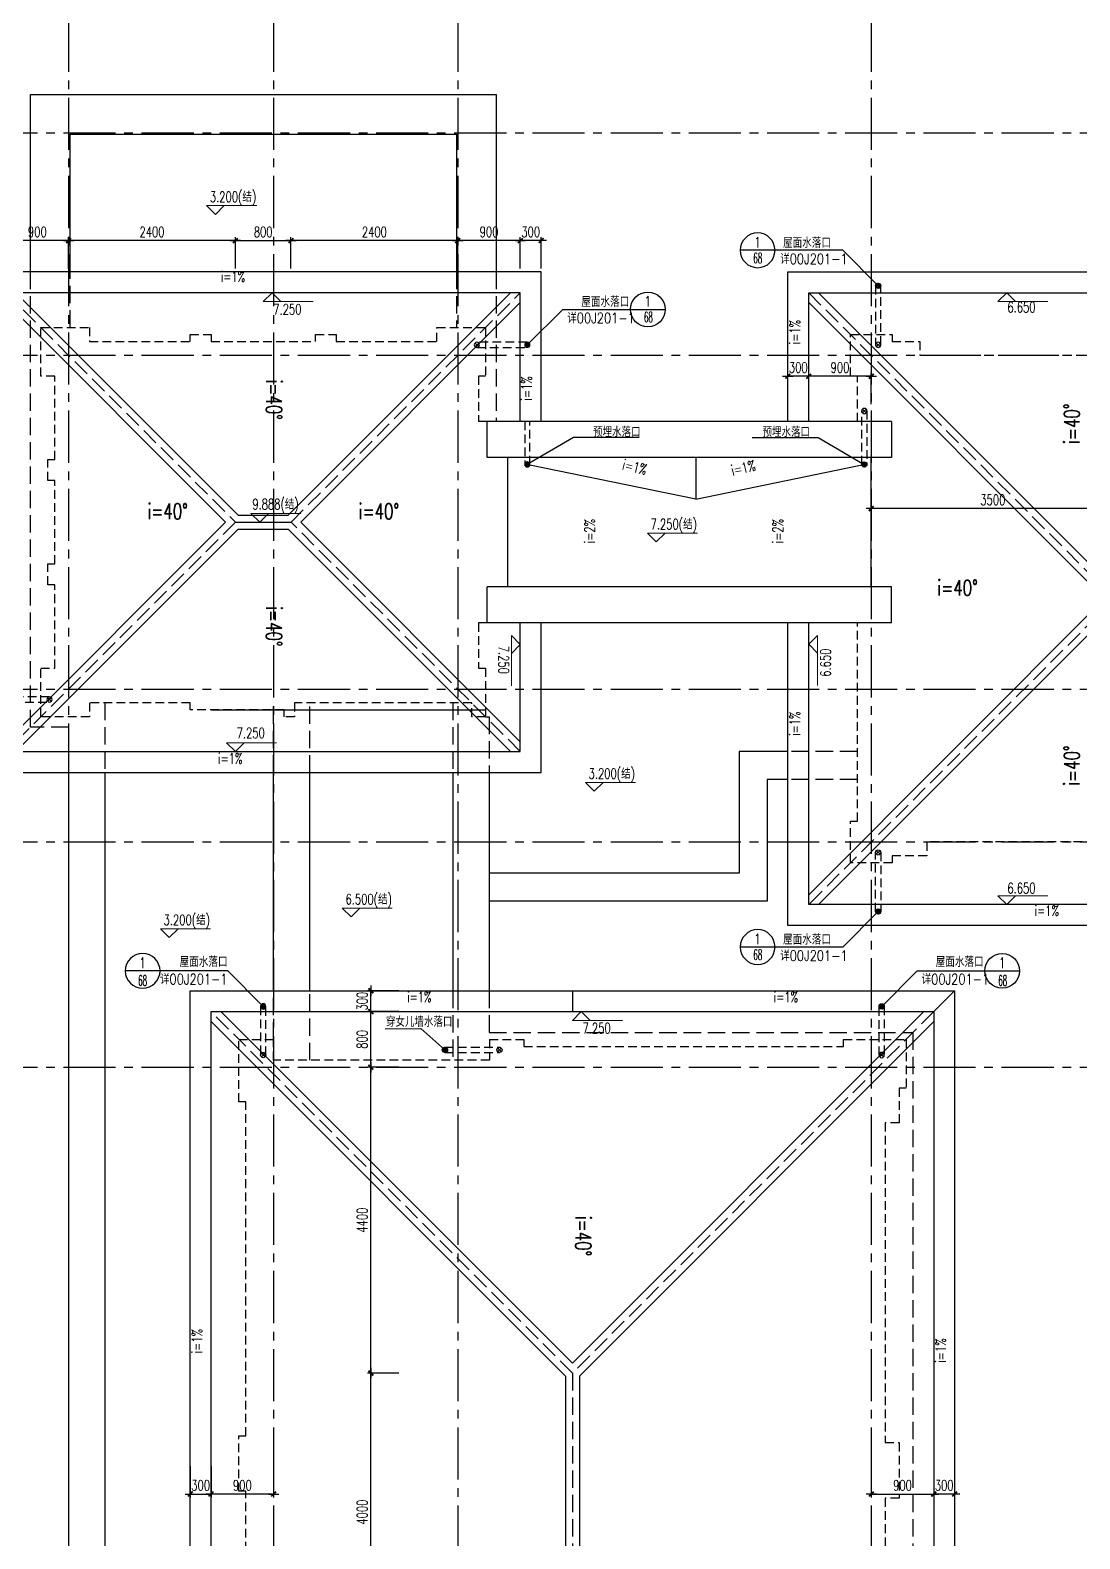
# Model space of a CAD drawing. Extents: x -395226 to -176901, y -140672 to 68263.
# Drawn here: x -211217 to -196112, y 35296 to 56997 of the extents above; entities that cross this region are included whole.
import ezdxf
from ezdxf.enums import TextEntityAlignment as Align

# ---------------------------------------------------------------- set-up
doc = ezdxf.new("R2010")
doc.units = 0
doc.header["$LTSCALE"] = 1000
doc.header["$MEASUREMENT"] = 0
for name, pattern in [('ACAD_ISO08W100', [36, 24, -3, 6, -3]), ('DASH', [0.35, 0.25, -0.1]), ('HIDDEN2', [0.1875, 0.125, -0.0625]), ('Plans$0$CENTER2', [1.125, 0.75, -0.125, 0.125, -0.125])]:
    doc.linetypes.add(name, pattern=pattern)
doc.layers.get('0').update_dxf_attribs({"linetype": 'CONTINUOUS'})
doc.layers.get('Defpoints').update_dxf_attribs({"linetype": 'CONTINUOUS'})
for name, color, linetype in [('A-DIM', 201, 'CONTINUOUS'), ('A-DOTE', 8, 'ACAD_ISO08W100'), ('A-FIN-GRAN', 34, 'CONTINUOUS'), ('A-LINE', 8, 'CONTINUOUS'), ('A-NOTE', 150, 'CONTINUOUS'), ('A-NOTE-CN', 150, 'CONTINUOUS'), ('A-PUB-DIM', 3, 'CONTINUOUS'), ('A-RAIN', 6, 'CONTINUOUS'), ('A-ROOF', 7, 'CONTINUOUS'), ('A-TEXT-CN', 31, 'CONTINUOUS'), ('Plans$0$Grid', 9, 'Plans$0$CENTER2')]:
    doc.layers.add(name, color=color, linetype=linetype)
doc.layers.add('A-LEVEL', color=135, linetype='CONTINUOUS', lineweight=0)
doc.styles.add('_HZTXT', font='tjromans.shx', dxfattribs={"width": 0.7, "bigfont": 'tjhztxt.shx'})
doc.styles.add('DIM_FONT', font='SIMPLEX', dxfattribs={"width": 0.7, "bigfont": 'GBCBIG'})
doc.styles.add('PRC-S', font='tjromans.shx', dxfattribs={"width": 0.7, "bigfont": 'tjhztxt.shx'})
doc.styles.add('TJHZTXT', font='tjromans.shx', dxfattribs={"width": 0.8, "bigfont": 'tjhztxt.shx'})
doc.styles.add('zjz', font='tjromans.shx', dxfattribs={"width": 0.7, "height": 500, "bigfont": 'tjhztxt.shx'})
doc.dimstyles.new('DIM100', dxfattribs={"dimscale": 100, "dimtxt": 3, "dimasz": 0.01, "dimexe": 1, "dimexo": 1, "dimgap": 1, "dimtad": 1, "dimdec": 0, "dimzin": 0, "dimdsep": 46, "dimtxsty": 'DIM_FONT', "dimblk1": '_DIMX', "dimblk2": '_DIMX', "dimsah": 1, "dimcen": 0.01, "dimclrd": 256, "dimclre": 256, "dimclrt": 7, "dimadec": 0, "dimazin": 0, "dimtfac": 1, "dimtdec": 0, "dimtix": 1, "dimtmove": 2, "dimatfit": 3, "dimldrblk": '_DIMX', "dimfxl": 0, "dimtolj": 1, "dimtzin": 5, "dimarcsym": 0})

# ---------------------------------------------------------------- blocks, each defined once
blk = doc.blocks.new('Grid')
at = {"layer": 'Plans$0$Grid', "color": 8}
for p, q in [((-22498.2, 23320), (-22498.2, -15380)), ((-19548.2, 23320), (-19548.2, -15380)), ((-16898.2, 23320), (-16898.2, -15380)), ((-10948.2, 23320), (-10948.2, -15380)), ((-28198.2, 19440), (8601.8, 19440)), ((-28198.2, 16240), (8601.8, 16240)), ((-28198.2, 11440), (8601.8, 11440)), ((-28198.2, 9240), (8601.8, 9240)), ((-28198.2, 6000), (8601.8, 6000))]:
    blk.add_line(p, q, dxfattribs=at)
blk = doc.blocks.new('A$C27EA7CCC')
at = {"layer": 'A-LEVEL', "linetype": 'ByBlock'}
blk.add_lwpolyline([(1018, 509), (509, 0), (0, 509), (2880, 509)], dxfattribs=at)
at = {"layer": 'A-LEVEL', "style": 'zjz', "width": 0.7}
for tag, p in [('-6.000（建筑）', (3635, 1346)), ('-6.300（结构）', (3635, 645))]:
    blk.add_attdef(tag, text='', height=600, dxfattribs=at).set_placement(p, align=Align.RIGHT)
blk = doc.blocks.new('_DIMX')
blk.add_line((-150, 0), (150, 0))
at = {"const_width": 50}
blk.add_lwpolyline([(-70, -70), (70, 70)], dxfattribs=at)
blk = doc.blocks.new('*D642')
at = {"layer": 'A-DIM', "lineweight": -2}
for p, q in [((-199114, 49716), (-199114, 50166)), ((-195614, 49716), (-195614, 50166)), ((-195614, 50116), (-199113, 50116))]:
    blk.add_line(p, q, dxfattribs=at)
at = {"layer": 'Defpoints', "color": 0}
for p in [(-199114, 50116), (-199114, 49666), (-195614, 49666)]:
    blk.add_point(p, dxfattribs=at)
at = {"layer": 'A-DIM', "lineweight": -2, "xscale": 0.5, "yscale": 0.5, "zscale": 0.5}
for p, rotation in [((-199114, 50116), 180.0000000110495), ((-195614, 50116), 1.104948132990557e-08)]:
    blk.add_blockref('_DIMX', p, dxfattribs=dict(at, rotation=rotation))
at = {"layer": 'A-DIM', "insert": (-197364, 50241), "char_height": 150, "attachment_point": 5, "rotation": 0, "style": 'DIM_FONT'}
blk.add_mtext('\\A1;3500', dxfattribs=at)
blk = doc.blocks.new('*D673')
at = {"layer": 'A-DIM', "lineweight": -2}
for p, q in [((-200014, 51619), (-200014, 52069)), ((-199114, 52019), (-200013, 52019)), ((-199114, 51619), (-199114, 52069))]:
    blk.add_line(p, q, dxfattribs=at)
at = {"layer": 'Defpoints', "color": 0}
for p in [(-200014, 52019), (-200014, 51569), (-199114, 51569)]:
    blk.add_point(p, dxfattribs=at)
at = {"layer": 'A-DIM', "lineweight": -2, "xscale": 0.5, "yscale": 0.5, "zscale": 0.5}
for p, rotation in [((-200014, 52019), 180.0000000429684), ((-199114, 52019), 4.296842881501561e-08)]:
    blk.add_blockref('_DIMX', p, dxfattribs=dict(at, rotation=rotation))
at = {"layer": 'A-DIM', "insert": (-199564, 52144), "char_height": 150, "attachment_point": 5, "rotation": 0, "style": 'DIM_FONT'}
blk.add_mtext('\\A1;900', dxfattribs=at)
blk = doc.blocks.new('*D674')
at = {"layer": 'A-DIM', "lineweight": -2}
for p, q in [((-200314, 52019), (-200315, 52019)), ((-200314, 51619), (-200314, 52069)), ((-200014, 52019), (-200314, 52019)), ((-200014, 51619), (-200014, 52069)), ((-200013, 52019), (-200013, 52019))]:
    blk.add_line(p, q, dxfattribs=at)
at = {"layer": 'Defpoints', "color": 0}
for p in [(-200314, 52019), (-200314, 51569), (-200014, 51569)]:
    blk.add_point(p, dxfattribs=at)
at = {"layer": 'A-DIM', "lineweight": -2, "xscale": 0.5, "yscale": 0.5, "zscale": 0.5}
for p, rotation in [((-200314, 52019), 1.289220792358144e-07), ((-200014, 52019), 180.0000001289221)]:
    blk.add_blockref('_DIMX', p, dxfattribs=dict(at, rotation=rotation))
at = {"layer": 'A-DIM', "insert": (-200164, 52144), "char_height": 150, "attachment_point": 5, "rotation": 0, "style": 'DIM_FONT'}
blk.add_mtext('\\A1;300', dxfattribs=at)
blk = doc.blocks.new('RAIN PIPE@100x100')
for p, q in [((-27, -27), (27, 27)), ((-27, 27), (27, -27))]:
    blk.add_line(p, q)
blk.add_circle((0, 0), 37.5)
blk = doc.blocks.new('sy')
blk.add_line((1948, 0), (2948, 0))
blk.add_circle((2448, 0), 500)
at = {"layer": 'A-NOTE', "linetype": 'Continuous'}
blk.add_line((0, 0), (2948, 0), dxfattribs=at)
at = {"layer": 'A-NOTE', "linetype": 'Continuous', "style": 'PRC-S', "width": 0.7}
for tag, p in [('详建施', (788, -373)), ('S01', (788, 70)), ('302', (2169, -370))]:
    blk.add_attdef(tag, p, '', height=350, dxfattribs=at)
blk.add_attdef('1', text='', height=350, dxfattribs=at).set_placement((2449, 232), align=Align.MIDDLE)
blk = doc.blocks.new('floor drain@75')
at = {"layer": 'A-RAIN'}
h = blk.add_hatch(dxfattribs=at)
h.set_pattern_fill('ANSI31', color=256, scale=0.2, style=0)
edge = h.paths.add_edge_path()
edge.add_arc((0, 0), 0.0938, 0, 360)
blk.add_circle((0, 0), 0.0938, dxfattribs=at)
blk = doc.blocks.new('*D679')
at = {"layer": 'A-DIM', "lineweight": -2}
for p, q in [((-204164, 53970), (-204165, 53970)), ((-204164, 53570), (-204164, 54020)), ((-203864, 53970), (-204164, 53970)), ((-203864, 53570), (-203864, 54020)), ((-203863, 53970), (-203863, 53970))]:
    blk.add_line(p, q, dxfattribs=at)
at = {"layer": 'Defpoints', "color": 0}
for p in [(-204164, 53970), (-204164, 53520), (-203864, 53520)]:
    blk.add_point(p, dxfattribs=at)
at = {"layer": 'A-DIM', "lineweight": -2, "xscale": 0.5, "yscale": 0.5, "zscale": 0.5}
for p, rotation in [((-204164, 53970), 1.109377472894474e-11), ((-203864, 53970), 180.0000000000111)]:
    blk.add_blockref('_DIMX', p, dxfattribs=dict(at, rotation=rotation))
at = {"layer": 'A-DIM', "insert": (-204014, 54095), "char_height": 150, "attachment_point": 5, "style": 'DIM_FONT'}
blk.add_mtext('\\A1;300', dxfattribs=at)
blk = doc.blocks.new('*D680')
at = {"layer": 'A-DIM', "lineweight": -2}
for p, q in [((-205064, 53570), (-205064, 54020)), ((-204164, 53970), (-205063, 53970)), ((-204164, 53570), (-204164, 54020))]:
    blk.add_line(p, q, dxfattribs=at)
at = {"layer": 'Defpoints', "color": 0}
for p in [(-205064, 53970), (-205064, 53520), (-204164, 53520)]:
    blk.add_point(p, dxfattribs=at)
at = {"layer": 'A-DIM', "lineweight": -2, "xscale": 0.5, "yscale": 0.5, "zscale": 0.5, "rotation": 180}
blk.add_blockref('_DIMX', (-205064, 53970), dxfattribs=at)
at = {"layer": 'A-DIM', "lineweight": -2, "xscale": 0.5, "yscale": 0.5, "zscale": 0.5}
blk.add_blockref('_DIMX', (-204164, 53970), dxfattribs=at)
at = {"layer": 'A-DIM', "insert": (-204614, 54095), "char_height": 150, "attachment_point": 5, "style": 'DIM_FONT'}
blk.add_mtext('\\A1;900', dxfattribs=at)
blk = doc.blocks.new('*D681')
at = {"layer": 'A-DIM', "lineweight": -2}
for p, q in [((-207464, 53570), (-207464, 54020)), ((-205064, 53970), (-207463, 53970)), ((-205064, 53570), (-205064, 54020))]:
    blk.add_line(p, q, dxfattribs=at)
at = {"layer": 'Defpoints', "color": 0}
for p in [(-207464, 53970), (-207464, 53520), (-205064, 53520)]:
    blk.add_point(p, dxfattribs=at)
at = {"layer": 'A-DIM', "lineweight": -2, "xscale": 0.5, "yscale": 0.5, "zscale": 0.5}
for p, rotation in [((-207464, 53970), 180.0000000000028), ((-205064, 53970), 2.717825964282384e-12)]:
    blk.add_blockref('_DIMX', p, dxfattribs=dict(at, rotation=rotation))
at = {"layer": 'A-DIM', "insert": (-206264, 54095), "char_height": 150, "attachment_point": 5, "style": 'DIM_FONT'}
blk.add_mtext('\\A1;2400', dxfattribs=at)
blk = doc.blocks.new('*D682')
at = {"layer": 'A-DIM', "lineweight": -2}
for p, q in [((-210664, 53570), (-210664, 54020)), ((-208264, 53970), (-210663, 53970)), ((-208264, 53570), (-208264, 54020))]:
    blk.add_line(p, q, dxfattribs=at)
at = {"layer": 'Defpoints', "color": 0}
for p in [(-210664, 53970), (-210664, 53520), (-208264, 53520)]:
    blk.add_point(p, dxfattribs=at)
at = {"layer": 'A-DIM', "lineweight": -2, "xscale": 0.5, "yscale": 0.5, "zscale": 0.5}
for p, rotation in [((-210664, 53970), 180.0000000000014), ((-208264, 53970), 1.438849039914203e-12)]:
    blk.add_blockref('_DIMX', p, dxfattribs=dict(at, rotation=rotation))
at = {"layer": 'A-DIM', "insert": (-209464, 54095), "char_height": 150, "attachment_point": 5, "style": 'DIM_FONT'}
blk.add_mtext('\\A1;2400', dxfattribs=at)
blk = doc.blocks.new('*D683')
at = {"layer": 'A-DIM', "lineweight": -2}
for p, q in [((-211564, 53570), (-211564, 54020)), ((-210664, 53970), (-211563, 53970)), ((-210664, 53570), (-210664, 54020))]:
    blk.add_line(p, q, dxfattribs=at)
at = {"layer": 'Defpoints', "color": 0}
for p in [(-211564, 53970), (-211564, 53520), (-210664, 53520)]:
    blk.add_point(p, dxfattribs=at)
at = {"layer": 'A-DIM', "lineweight": -2, "xscale": 0.5, "yscale": 0.5, "zscale": 0.5}
for p, rotation in [((-211564, 53970), 180.0000000000037), ((-210664, 53970), 3.677058657558518e-12)]:
    blk.add_blockref('_DIMX', p, dxfattribs=dict(at, rotation=rotation))
at = {"layer": 'A-DIM', "insert": (-211114, 54095), "char_height": 150, "attachment_point": 5, "style": 'DIM_FONT'}
blk.add_mtext('\\A1;900', dxfattribs=at)
blk = doc.blocks.new('*D691')
at = {"layer": 'A-DIM', "lineweight": -2}
for p, q in [((-208264, 53570), (-208264, 54020)), ((-208263, 53970), (-207464, 53970)), ((-207464, 53570), (-207464, 54020))]:
    blk.add_line(p, q, dxfattribs=at)
at = {"layer": 'Defpoints', "color": 0}
for p in [(-207464, 53970), (-208264, 53520), (-207464, 53520)]:
    blk.add_point(p, dxfattribs=at)
at = {"layer": 'A-DIM', "lineweight": -2, "xscale": 0.5, "yscale": 0.5, "zscale": 0.5, "rotation": 180}
blk.add_blockref('_DIMX', (-208264, 53970), dxfattribs=at)
at = {"layer": 'A-DIM', "lineweight": -2, "xscale": 0.5, "yscale": 0.5, "zscale": 0.5}
blk.add_blockref('_DIMX', (-207464, 53970), dxfattribs=at)
at = {"layer": 'A-DIM', "insert": (-207864, 54095), "char_height": 150, "attachment_point": 5, "style": 'DIM_FONT'}
blk.add_mtext('\\A1;800', dxfattribs=at)
blk = doc.blocks.new('*D694')
at = {"layer": 'A-DIM', "lineweight": -2}
for p, q in [((-205914, 37680), (-206364, 37680)), ((-206314, 33680), (-206314, 37679)), ((-205914, 33680), (-206364, 33680))]:
    blk.add_line(p, q, dxfattribs=at)
at = {"layer": 'Defpoints', "color": 0}
for p in [(-206314, 37680), (-205864, 37680), (-205864, 33680)]:
    blk.add_point(p, dxfattribs=at)
at = {"layer": 'A-DIM', "lineweight": -2, "xscale": 0.5, "yscale": 0.5, "zscale": 0.5}
for p, rotation in [((-206314, 37680), 90), ((-206314, 33680), 270)]:
    blk.add_blockref('_DIMX', p, dxfattribs=dict(at, rotation=rotation))
at = {"layer": 'A-DIM', "insert": (-206439, 35680), "char_height": 150, "attachment_point": 5, "rotation": 90, "style": 'DIM_FONT'}
blk.add_mtext('\\A1;4000', dxfattribs=at)
blk = doc.blocks.new('*D695')
at = {"layer": 'A-DIM', "lineweight": -2}
for p, q in [((-205914, 42080), (-206364, 42080)), ((-206314, 37680), (-206314, 42079)), ((-205914, 37680), (-206364, 37680))]:
    blk.add_line(p, q, dxfattribs=at)
at = {"layer": 'Defpoints', "color": 0}
for p in [(-206314, 42080), (-205864, 42080), (-205864, 37680)]:
    blk.add_point(p, dxfattribs=at)
at = {"layer": 'A-DIM', "lineweight": -2, "xscale": 0.5, "yscale": 0.5, "zscale": 0.5}
for p, rotation in [((-206314, 42080), 90), ((-206314, 37680), 270)]:
    blk.add_blockref('_DIMX', p, dxfattribs=dict(at, rotation=rotation))
at = {"layer": 'A-DIM', "insert": (-206439, 39880), "char_height": 150, "attachment_point": 5, "rotation": 90, "style": 'DIM_FONT'}
blk.add_mtext('\\A1;4400', dxfattribs=at)
blk = doc.blocks.new('*D696')
at = {"layer": 'A-DIM', "lineweight": -2}
for p, q in [((-205914, 42880), (-206364, 42880)), ((-206314, 42080), (-206314, 42879)), ((-205914, 42080), (-206364, 42080))]:
    blk.add_line(p, q, dxfattribs=at)
at = {"layer": 'Defpoints', "color": 0}
for p in [(-206314, 42880), (-205864, 42880), (-205864, 42080)]:
    blk.add_point(p, dxfattribs=at)
at = {"layer": 'A-DIM', "lineweight": -2, "xscale": 0.5, "yscale": 0.5, "zscale": 0.5}
for p, rotation in [((-206314, 42880), 90), ((-206314, 42080), 270)]:
    blk.add_blockref('_DIMX', p, dxfattribs=dict(at, rotation=rotation))
at = {"layer": 'A-DIM', "insert": (-206439, 42480), "char_height": 150, "attachment_point": 5, "rotation": 90, "style": 'DIM_FONT'}
blk.add_mtext('\\A1;800', dxfattribs=at)
blk = doc.blocks.new('*D697')
at = {"layer": 'A-DIM', "lineweight": -2}
for p, q in [((-205914, 43180), (-206364, 43180)), ((-206314, 43180), (-206314, 43181)), ((-206314, 42880), (-206314, 43180)), ((-205914, 42880), (-206364, 42880)), ((-206314, 42879), (-206314, 42879))]:
    blk.add_line(p, q, dxfattribs=at)
at = {"layer": 'Defpoints', "color": 0}
for p in [(-206314, 43180), (-205864, 43180), (-205864, 42880)]:
    blk.add_point(p, dxfattribs=at)
at = {"layer": 'A-DIM', "lineweight": -2, "xscale": 0.5, "yscale": 0.5, "zscale": 0.5}
for p, rotation in [((-206314, 43180), 270), ((-206314, 42880), 90)]:
    blk.add_blockref('_DIMX', p, dxfattribs=dict(at, rotation=rotation))
at = {"layer": 'A-DIM', "insert": (-206439, 43030), "char_height": 150, "attachment_point": 5, "rotation": 90, "style": 'DIM_FONT'}
blk.add_mtext('\\A1;300', dxfattribs=at)
blk = doc.blocks.new('*D707')
at = {"layer": 'A-DIM', "lineweight": -2}
for p, q in [((-199114, 36341), (-199114, 35891)), ((-198214, 36341), (-198214, 35891)), ((-199113, 35941), (-198214, 35941))]:
    blk.add_line(p, q, dxfattribs=at)
at = {"layer": 'Defpoints', "color": 0}
for p in [(-199114, 36391), (-198214, 36391), (-198214, 35941)]:
    blk.add_point(p, dxfattribs=at)
at = {"layer": 'A-DIM', "lineweight": -2, "xscale": 0.5, "yscale": 0.5, "zscale": 0.5, "rotation": 180}
blk.add_blockref('_DIMX', (-199114, 35941), dxfattribs=at)
at = {"layer": 'A-DIM', "lineweight": -2, "xscale": 0.5, "yscale": 0.5, "zscale": 0.5}
blk.add_blockref('_DIMX', (-198214, 35941), dxfattribs=at)
at = {"layer": 'A-DIM', "insert": (-198664, 36066), "char_height": 150, "attachment_point": 5, "style": 'DIM_FONT'}
blk.add_mtext('\\A1;900', dxfattribs=at)
blk = doc.blocks.new('*D708')
at = {"layer": 'A-DIM', "lineweight": -2}
for p, q in [((-198214, 36341), (-198214, 35891)), ((-197914, 36341), (-197914, 35891)), ((-198214, 35941), (-198215, 35941)), ((-197914, 35941), (-198214, 35941)), ((-197913, 35941), (-197913, 35941))]:
    blk.add_line(p, q, dxfattribs=at)
at = {"layer": 'Defpoints', "color": 0}
for p in [(-198214, 36391), (-197914, 36391), (-198214, 35941)]:
    blk.add_point(p, dxfattribs=at)
at = {"layer": 'A-DIM', "lineweight": -2, "xscale": 0.5, "yscale": 0.5, "zscale": 0.5}
for p, rotation in [((-198214, 35941), 2.57844056693879e-07), ((-197914, 35941), 180.0000002578441)]:
    blk.add_blockref('_DIMX', p, dxfattribs=dict(at, rotation=rotation))
at = {"layer": 'A-DIM', "insert": (-198064, 36066), "char_height": 150, "attachment_point": 5, "rotation": 0, "style": 'DIM_FONT'}
blk.add_mtext('\\A1;300', dxfattribs=at)
blk = doc.blocks.new('*D709')
at = {"layer": 'A-DIM', "lineweight": -2}
for p, q in [((-208614, 36341), (-208614, 35891)), ((-207714, 36341), (-207714, 35891)), ((-207714, 35941), (-208613, 35941))]:
    blk.add_line(p, q, dxfattribs=at)
at = {"layer": 'Defpoints', "color": 0}
for p in [(-208614, 36391), (-207714, 36391), (-208614, 35941)]:
    blk.add_point(p, dxfattribs=at)
at = {"layer": 'A-DIM', "lineweight": -2, "xscale": 0.5, "yscale": 0.5, "zscale": 0.5, "rotation": 180.0000000000009}
blk.add_blockref('_DIMX', (-208614, 35941), dxfattribs=at)
at = {"layer": 'A-DIM', "lineweight": -2, "xscale": 0.5, "yscale": 0.5, "zscale": 0.5}
blk.add_blockref('_DIMX', (-207714, 35941), dxfattribs=at)
at = {"layer": 'A-DIM', "insert": (-208164, 36066), "char_height": 150, "attachment_point": 5, "style": 'DIM_FONT'}
blk.add_mtext('\\A1;900', dxfattribs=at)
blk = doc.blocks.new('*D710')
at = {"layer": 'A-DIM', "lineweight": -2}
for p, q in [((-208914, 36341), (-208914, 35891)), ((-208614, 36341), (-208614, 35891)), ((-208914, 35941), (-208915, 35941)), ((-208914, 35941), (-208614, 35941)), ((-208613, 35941), (-208613, 35941))]:
    blk.add_line(p, q, dxfattribs=at)
at = {"layer": 'Defpoints', "color": 0}
for p in [(-208914, 36391), (-208614, 36391), (-208614, 35941)]:
    blk.add_point(p, dxfattribs=at)
at = {"layer": 'A-DIM', "lineweight": -2, "xscale": 0.5, "yscale": 0.5, "zscale": 0.5}
blk.add_blockref('_DIMX', (-208914, 35941), dxfattribs=at)
at = {"layer": 'A-DIM', "lineweight": -2, "xscale": 0.5, "yscale": 0.5, "zscale": 0.5, "rotation": 180}
blk.add_blockref('_DIMX', (-208614, 35941), dxfattribs=at)
at = {"layer": 'A-DIM', "insert": (-208764, 36066), "char_height": 150, "attachment_point": 5, "style": 'DIM_FONT'}
blk.add_mtext('\\A1;300', dxfattribs=at)

msp = doc.modelspace()

# ---------------------------------------------------------------- linework, layer by layer
at = {"linetype": 'DASH'}
for p, q in [((-204663.6, 47119.8), (-204613.6, 47119.8)), ((-204613.6, 47119.8), (-204613.6, 46319.8))]:
    msp.add_line(p, q, dxfattribs=at)
for points in [[(-207713.6, 46319.8), (-207713.6, 47319.8)], [(-207193.6, 46319.8), (-207193.6, 47319.8)], [(-205133.6, 47319.8), (-205133.6, 46319.8)], [(-207713.6, 42479.8), (-207713.6, 43179.8)], [(-207193.6, 42179.8), (-207193.6, 43179.8)], [(-205133.6, 43179.8), (-205133.6, 42179.8)], [(-204613.6, 43179.8), (-204613.6, 42479.8)]]:
    msp.add_lwpolyline(points, dxfattribs=at)
for points in [[(-207713.6, 43179.8), (-207713.6, 46319.8)], [(-207193.6, 43179.8), (-207193.6, 46319.8)], [(-205133.6, 46319.8), (-205133.6, 43179.8)], [(-204613.6, 46319.8), (-204613.6, 43179.8)]]:
    msp.add_lwpolyline(points)
at = {"layer": 'A-FIN-GRAN'}
for p, q in [((-208613.6, 52619.8), (-208613.6, 52519.8)), ((-206813.6, 52619.8), (-206813.6, 52519.8)), ((-210963.6, 50819.8), (-210863.6, 50819.8)), ((-210963.6, 49319.8), (-210863.6, 49319.8))]:
    msp.add_line(p, q, dxfattribs=at)
at = {"layer": 'A-FIN-GRAN', "linetype": 'HIDDEN2'}
for p, q in [((-204640.3, 51369.8), (-204763.6, 51369.8)), ((-204640.3, 48469.8), (-204763.6, 48469.8)), ((-207713.6, 42179.8), (-207713.6, 42479.8)), ((-204609, 42479.8), (-204609, 42179.8)), ((-204609, 42179.8), (-207713.6, 42179.8))]:
    msp.add_line(p, q, dxfattribs=at)
for points in [[(-204763.6, 48469.8), (-204763.6, 47819.8), (-204663.6, 47819.8), (-204663.6, 47119.8), (-204863.6, 47119.8), (-204863.6, 47319.8), (-207413.6, 47319.8), (-207413.6, 47119.8), (-207563.6, 47119.8), (-207563.6, 47219.8), (-208913.6, 47219.8), (-208913.6, 47319.8), (-210363.6, 47319.8), (-210363.6, 47119.8), (-211063.6, 47119.8), (-211063.6, 47819.8), (-210863.6, 47819.8), (-210863.6, 49019.8), (-210963.6, 49019.8), (-210963.6, 49319.8), (-210863.6, 49319.8), (-210863.6, 50519.8), (-210963.6, 50519.8), (-210963.6, 50819.8), (-210863.6, 50819.8), (-210863.6, 52019.8), (-211063.6, 52019.8), (-211063.6, 52719.8), (-210363.6, 52719.8), (-210363.6, 52519.8), (-208913.6, 52519.8), (-208913.6, 52619.8), (-208613.6, 52619.8), (-208613.6, 52519.8), (-207113.6, 52519.8), (-207113.6, 52619.8), (-206813.6, 52619.8), (-206813.6, 52519.8), (-205363.6, 52519.8), (-205363.6, 52719.8), (-204663.6, 52719.8), (-204663.6, 52019.8), (-204763.6, 52019.8), (-204763.6, 51369.8)], [(-199313.6, 51369.8), (-199313.6, 52019.8), (-199413.6, 52019.8), (-199413.6, 52619.8), (-198813.6, 52619.8), (-198813.6, 52519.8), (-198413.6, 52519.8), (-198413.6, 52319.8), (-195513.3, 52319.8)], [(-195513.6, 45319.8), (-198313.6, 45319.8), (-198313.6, 45119.8), (-198813.6, 45119.8), (-198813.6, 45019.8), (-199413.6, 45019.8), (-199413.6, 45619.8), (-199313.6, 45619.8), (-199313.6, 46169.8), (-199313.6, 46169.8), (-199313.6, 48469.8)], [(-208113.6, 31379.8), (-208113.6, 35979.8), (-208213.6, 35979.8), (-208213.6, 36779.8), (-208113.6, 36779.8), (-208113.6, 41579.8), (-208213.6, 41579.8), (-208213.6, 42479.8), (-207713.6, 42479.8)], [(-204609, 42479.8), (-204113.6, 42479.8), (-204113.6, 42379.8), (-199513.6, 42379.8), (-199513.6, 42479.8), (-198613.6, 42479.8), (-198613.6, 41779.8), (-198713.6, 41779.8), (-198713.6, 41279.8), (-198913.6, 41279.8), (-198913.6, 36679.8), (-198713.6, 36679.8), (-198713.6, 35879.8), (-198913.6, 35879.8), (-198913.6, 34279.8)]]:
    msp.add_lwpolyline(points, dxfattribs=at)
at = {"layer": 'A-LINE'}
for p, q in [((-201638.6, 50849.8), (-201638.6, 50249.8)), ((-201638.6, 50249.8), (-204026.9, 50742)), ((-201638.6, 50249.8), (-199177.8, 50760.9)), ((-208613.6, 47219.8), (-204663.6, 47219.8)), ((-210663.6, 46319.8), (-210663.6, 29729.8)), ((-210143.6, 46319.8), (-210143.6, 27479.8))]:
    msp.add_line(p, q, dxfattribs=at)
at = {"layer": 'A-LINE', "linetype": 'DASH'}
for p, q in [((-210143.6, 47319.8), (-210143.6, 46319.8)), ((-210663.6, 46969.8), (-210663.6, 46319.8))]:
    msp.add_line(p, q, dxfattribs=at)
at = {"layer": 'A-LINE'}
for points in [[(-211213.6, 53519.8), (-211213.6, 56069.8), (-204513.6, 56069.8), (-204513.6, 53519.8)], [(-210643.6, 53519.8), (-210643.6, 55499.8), (-205083.6, 55499.8), (-205083.6, 53519.8)], [(-200313.6, 46619.8), (-201013.6, 46619.8), (-201013.6, 44869.8), (-204613.6, 44869.8)], [(-200313.6, 46219.8), (-200613.6, 46219.8), (-200613.6, 44469.8), (-204613.6, 44469.8)]]:
    msp.add_lwpolyline(points, dxfattribs=at)
at = {"layer": 'A-LINE', "linetype": 'DASH'}
for points in [[(-210663.6, 46969.8), (-211213.6, 46969.8), (-211213.6, 53519.8)], [(-210643.6, 52719.8), (-210643.6, 53519.8)], [(-205083.6, 53519.8), (-205083.6, 52719.8)], [(-204513.6, 53519.8), (-204513.6, 51369.8)], [(-199313.6, 46619.8), (-200313.6, 46619.8)], [(-199313.6, 46219.8), (-200313.6, 46219.8)], [(-204613.6, 42579.8), (-198513.6, 42579.8), (-198513.6, 24779.8), (-208913.6, 24779.8)]]:
    msp.add_lwpolyline(points, dxfattribs=at)
at = {"layer": 'A-NOTE', "linetype": 'Continuous'}
for p, q in [((-199013.6, 53319.8), (-199524.5, 53830.7)), ((-204063.6, 52469.8), (-203552.7, 52980.7)), ((-199013.6, 44319.8), (-199524.5, 43809)), ((-207863.6, 42954.8), (-208374.5, 43465.7)), ((-198963.6, 42954.8), (-198452.7, 43465.7))]:
    msp.add_line(p, q, dxfattribs=at)
at = {"layer": 'A-NOTE'}
for points in [[(-202451.1, 51136), (-203397.3, 51136), (-204063.6, 50749.8)], [(-200826.1, 51136), (-199879.9, 51136), (-199213.6, 50749.8)], [(-206108.9, 42633.4), (-205595.7, 42637.2), (-205248.5, 42329.8)]]:
    msp.add_lwpolyline(points, dxfattribs=at)
at = {"layer": 'A-PUB-DIM', "linetype": 'Continuous', "flags": 128}
for points in [[(-207863.6, 52385.8, 0, 75, 0), (-207863.6, 52235.8, 0, 0, 0), (-207863.6, 51287.4, 0, 0, 0)], [(-209943.3, 49919.8, 0, 75, 0), (-209793.3, 49919.8, 0, 0, 0), (-208845, 49919.8, 0, 0, 0)], [(-205607.9, 49919.8, 0, 75, 0), (-205757.9, 49919.8, 0, 0, 0), (-206706.2, 49919.8, 0, 0, 0)], [(-207863.6, 47830.6, 0, 75, 0), (-207863.6, 47980.6, 0, 0, 0), (-207863.6, 48928.9, 0, 0, 0)], [(-198576, 48819.8, 0, 75, 0), (-198426, 48819.8, 0, 0, 0), (-197477.6, 48819.8, 0, 0, 0)], [(-203413.6, 40356.8, 0, 75, 0), (-203413.6, 40206.8, 0, 0, 0), (-203413.6, 39258.4, 0, 0, 0)]]:
    msp.add_lwpolyline(points, format="xyseb", dxfattribs=at)
at = {"layer": 'A-RAIN', "linetype": 'HIDDEN2'}
for p, q in [((-199051.1, 53319.8), (-199051.1, 52469.8)), ((-198976.1, 52469.8), (-198976.1, 53319.8)), ((-204063.6, 52507.3), (-204788.6, 52507.3)), ((-204788.6, 52432.3), (-204063.6, 52432.3)), ((-199251.1, 50749.8), (-199251.1, 51519.8)), ((-199176.1, 51519.8), (-199176.1, 50749.8)), ((-204101.1, 51369.8), (-204101.1, 50749.8)), ((-204026.1, 50749.8), (-204026.1, 51369.8)), ((-210938.6, 47407.3), (-211663.6, 47407.3)), ((-211663.6, 47332.3), (-210938.6, 47332.3)), ((-199051.1, 44319.8), (-199051.1, 45169.8)), ((-198976.1, 45169.8), (-198976.1, 44319.8)), ((-207901.1, 42954.8), (-207901.1, 42254.8)), ((-207826.1, 42254.8), (-207826.1, 42954.8)), ((-199001.1, 42254.8), (-199001.1, 42954.8)), ((-198926.1, 42954.8), (-198926.1, 42254.8)), ((-205248.5, 42367.3), (-204463.6, 42367.3)), ((-205248.5, 42292.3), (-204463.6, 42292.3))]:
    msp.add_line(p, q, dxfattribs=at)
at = {"layer": 'A-RAIN'}
for p, q in [((-203413.6, 43179.8), (-203413.6, 42879.8)), ((-198213.6, 42879.8), (-197913.6, 43179.8))]:
    msp.add_line(p, q, dxfattribs=at)
for points in [[(-200013.6, 51369.8), (-200013.6, 53219.8), (-195613.6, 53219.8), (-195613.6, 56419.8), (-189013.6, 56419.8), (-189013.6, 53219.8), (-184613.6, 53219.8), (-184613.6, 44419.8), (-189013.6, 44419.8), (-189013.6, 43019.8), (-195613.6, 43019.8), (-195613.6, 44419.8), (-200013.6, 44419.8), (-200013.6, 48469.8)], [(-204163.6, 51369.8), (-204163.6, 53219.8), (-211563.6, 53219.8), (-211563.6, 46619.8), (-204163.6, 46619.8), (-204163.6, 48469.8)]]:
    msp.add_lwpolyline(points, dxfattribs=at)
msp.add_lwpolyline([(-198213.6, 42879.8), (-198213.6, 24479.8), (-208613.6, 24479.8), (-208613.6, 42879.8)], close=True, dxfattribs=at)
at = {"layer": 'A-ROOF'}
for p, q in [((-198821.9, 51369.8), (-204640.3, 51369.8)), ((-204640.3, 50849.8), (-204640.3, 51369.8)), ((-198821.9, 51369.8), (-198821.9, 50849.8)), ((-198821.9, 50849.8), (-204640.3, 50849.8)), ((-204342.4, 48989.8), (-204342.4, 50849.8)), ((-199119.8, 50849.8), (-199119.8, 48989.8)), ((-208263.6, 49919.8), (-207463.6, 49919.8)), ((-208222.2, 50019.8), (-207505, 50019.8)), ((-208222.2, 49819.8), (-207505, 49819.8)), ((-204640.3, 48469.8), (-204640.3, 48989.8)), ((-198821.9, 48469.8), (-198821.9, 48989.8)), ((-203513.6, 37638.4), (-203513.6, 29721.2)), ((-203313.6, 37638.4), (-203313.6, 29721.2))]:
    msp.add_line(p, q, dxfattribs=at)
at = {"layer": 'A-ROOF', "linetype": 'DASH'}
for p, q in [((-208263.6, 49919.8), (-207463.6, 49919.8)), ((-203413.6, 37679.8), (-203413.6, 29679.8))]:
    msp.add_line(p, q, dxfattribs=at)
at = {"layer": 'A-ROOF'}
for points in [[(-200313.6, 51369.8), (-200313.6, 53519.8), (-195913.6, 53519.8), (-195913.6, 56719.8), (-188713.6, 56719.8), (-188713.6, 53519.8), (-184313.6, 53519.8), (-184313.6, 44119.8), (-188713.6, 44119.8), (-188713.6, 42719.8), (-195913.6, 42719.8), (-195913.6, 44119.8), (-200313.6, 44119.8)], [(-203863.6, 51369.8), (-203863.6, 53519.8), (-211863.6, 53519.8), (-211863.6, 46319.8), (-203863.6, 46319.8), (-203863.6, 48469.8)], [(-211422.2, 53219.8), (-208222.2, 50019.8)], [(-207505, 50019.8), (-204305, 53219.8)], [(-199872.2, 53219.8), (-195572.2, 48919.8)], [(-211563.6, 53078.4), (-208405, 49919.8), (-211563.6, 46761.2)], [(-204163.6, 46761.2), (-207322.2, 49919.8), (-204163.6, 53078.4)], [(-200013.6, 53078.4), (-195755, 48819.8), (-200013.6, 44561.2)], [(-208222.2, 49819.8), (-211422.2, 46619.8)], [(-204305, 46619.8), (-207505, 49819.8)], [(-198821.9, 48989.8), (-204640.3, 48989.8)], [(-195572.2, 48719.8), (-199872.2, 44419.8)], [(-198821.9, 48469.8), (-204640.3, 48469.8)], [(-200313.6, 44119.8), (-200313.6, 48469.8)], [(-198355, 42879.8), (-203413.6, 37821.2), (-208472.2, 42879.8)], [(-203513.6, 37638.4), (-208613.6, 42738.4)], [(-198213.6, 42738.4), (-203313.6, 37638.4)]]:
    msp.add_lwpolyline(points, dxfattribs=at)
at = {"layer": 'A-ROOF', "linetype": 'DASH'}
for points in [[(-211563.6, 53219.8), (-208263.6, 49919.8), (-211563.6, 46619.8)], [(-204163.6, 46619.8), (-207463.6, 49919.8), (-204163.6, 53219.8)], [(-200013.6, 53219.8), (-195613.6, 48819.8), (-200013.6, 44419.8)], [(-198213.6, 42879.8), (-203413.6, 37679.8), (-208613.6, 42879.8)]]:
    msp.add_lwpolyline(points, dxfattribs=at)
at = {"layer": 'A-ROOF'}
msp.add_lwpolyline([(-197913.6, 43179.8), (-197913.6, 24179.8), (-208913.6, 24179.8), (-208913.6, 43179.8)], close=True, dxfattribs=at)
at = {"layer": 'A-TEXT-CN'}
for points in [[(-208672.4, 53297.4, 0, 0, 0), (-208072.4, 53297.4, 40, 0, 0), (-207922.4, 53297.4, 0, 0, 0)], [(-200059.3, 52278.5, 0, 0, 0), (-200059.3, 52878.5, 40, 0, 0), (-200059.3, 53028.5, 0, 0, 0)], [(-203920.6, 51468.5, 0, 0, 0), (-203920.6, 52068.5, 40, 0, 0), (-203920.6, 52218.5, 0, 0, 0)], [(-202186.7, 50477.3, 0, 0, 0), (-202771, 50613.7, 40, 0, 0), (-202917, 50647.8, 0, 0, 0)], [(-201285.6, 50467.6, 0, 0, 0), (-200700.5, 50600.6, 40, 0, 0), (-200554.2, 50633.8, 0, 0, 0)], [(-203010.7, 49416.9, 0, 0, 0), (-203010.7, 50016.9, 40, 0, 0), (-203010.7, 50166.9, 0, 0, 0)], [(-200303.1, 49416.9, 0, 0, 0), (-200303.1, 50016.9, 40, 0, 0), (-200303.1, 50166.9, 0, 0, 0)], [(-200059.3, 47396.5, 0, 0, 0), (-200059.3, 46796.5, 40, 0, 0), (-200059.3, 46646.5, 0, 0, 0)], [(-207963.3, 46366.4, 0, 0, 0), (-208563.3, 46366.4, 40, 0, 0), (-208713.3, 46366.4, 0, 0, 0)], [(-196213.2, 44177.1, 0, 0, 0), (-196813.2, 44177.1, 40, 0, 0), (-196963.2, 44177.1, 0, 0, 0)], [(-205242.1, 42937, 0, 0, 0), (-205842.1, 42937, 40, 0, 0), (-205992.1, 42937, 0, 0, 0)], [(-200717.2, 42937, 0, 0, 0), (-200117.2, 42937, 40, 0, 0), (-199967.2, 42937, 0, 0, 0)], [(-208662, 37764.7, 0, 0, 0), (-208662, 38364.7, 40, 0, 0), (-208662, 38514.7, 0, 0, 0)], [(-197962, 37629.9, 0, 0, 0), (-197962, 38229.9, 40, 0, 0), (-197962, 38379.9, 0, 0, 0)]]:
    msp.add_lwpolyline(points, format="xyseb", dxfattribs=at)

# ---------------------------------------------------------------- block references
at = {"layer": 'A-DOTE'}
msp.add_blockref('Grid', (-188165.4, 36079.8), dxfattribs=at)
at = {"layer": 'A-LEVEL', "linetype": 'ByBlock'}
ref = msp.add_blockref('A$C27EA7CCC', (-208677.7, 54345.5), dxfattribs=dict(at, xscale=0.25, yscale=0.25, zscale=0.25))
ref.add_attrib('-6.300（结构）', '3.200(结)', dxfattribs={"height": 150, "style": '_HZTXT', "width": 0.7}).set_placement((-207963.7, 54524.8), align=Align.RIGHT)
ref = msp.add_blockref('A$C27EA7CCC', (-207863.6, 53219.8), dxfattribs=dict(at, xscale=-0.25, yscale=0.25, zscale=0.25, rotation=180))
ref.add_attrib('-6.000（建筑）', '7.250', dxfattribs={"height": 150, "style": 'TJHZTXT', "width": 0.7}).set_placement((-207313.1, 52906.3), align=Align.RIGHT)
ref = msp.add_blockref('A$C27EA7CCC', (-197290.9, 53219.8), dxfattribs=dict(at, xscale=-0.25, yscale=0.25, zscale=0.25, rotation=180))
ref.add_attrib('-6.300（结构）', '6.650', dxfattribs={"height": 150, "style": '_HZTXT', "width": 0.7}).set_placement((-196749.3, 52937.4), align=Align.RIGHT)
ref = msp.add_blockref('A$C27EA7CCC', (-208040.9, 49919.8), dxfattribs=dict(at, xscale=0.25, yscale=0.25, zscale=0.25))
ref.add_attrib('-6.000（建筑）', '9.888(结)', dxfattribs={"height": 150, "style": 'TJHZTXT', "width": 0.7}).set_placement((-207352.6, 50103.5), align=Align.RIGHT)
ref = msp.add_blockref('A$C27EA7CCC', (-202335.7, 49636.4), dxfattribs=dict(at, xscale=0.25, yscale=0.25, zscale=0.25))
ref.add_attrib('-6.300（结构）', '7.250(结)', dxfattribs={"height": 150, "style": '_HZTXT', "width": 0.7}).set_placement((-201621.6, 49815.6), align=Align.RIGHT)
ref = msp.add_blockref('A$C27EA7CCC', (-204163.6, 48287.5), dxfattribs=dict(at, xscale=-0.25, yscale=0.25, zscale=0.25, rotation=90))
ref.add_attrib('-6.000（建筑）', '7.250', dxfattribs={"height": 150, "rotation": 270, "style": 'TJHZTXT', "width": 0.7}).set_placement((-204477.2, 47737), align=Align.RIGHT)
ref = msp.add_blockref('A$C27EA7CCC', (-200013.6, 48290.9), dxfattribs=dict(at, xscale=0.25, yscale=0.25, zscale=0.25, rotation=270))
ref.add_attrib('-6.300（结构）', '6.650', dxfattribs={"height": 150, "rotation": 90, "style": '_HZTXT', "width": 0.7}).set_placement((-199696.3, 48100.7), align=Align.RIGHT)
ref = msp.add_blockref('A$C27EA7CCC', (-208390.9, 46619.8), dxfattribs=dict(at, xscale=0.25, yscale=0.25, zscale=0.25))
ref.add_attrib('-6.000（建筑）', '7.250', dxfattribs={"height": 150, "style": 'TJHZTXT', "width": 0.7}).set_placement((-207840.4, 46812.2), align=Align.RIGHT)
ref = msp.add_blockref('A$C27EA7CCC', (-203227.5, 46048.9), dxfattribs=dict(at, xscale=0.25, yscale=0.25, zscale=0.25))
ref.add_attrib('-6.300（结构）', '3.200(结)', dxfattribs={"height": 150, "style": '_HZTXT', "width": 0.7}).set_placement((-202513.4, 46228.2), align=Align.RIGHT)
ref = msp.add_blockref('A$C27EA7CCC', (-197290.9, 44419.8), dxfattribs=dict(at, xscale=0.25, yscale=0.25, zscale=0.25))
ref.add_attrib('-6.300（结构）', '6.650', dxfattribs={"height": 150, "style": '_HZTXT', "width": 0.7}).set_placement((-196749.3, 44581.1), align=Align.RIGHT)
ref = msp.add_blockref('A$C27EA7CCC', (-206725.8, 44242.2), dxfattribs=dict(at, xscale=0.25, yscale=0.25, zscale=0.25))
ref.add_attrib('-6.300（结构）', '6.500(结)', dxfattribs={"height": 150, "style": '_HZTXT', "width": 0.7}).set_placement((-206011.8, 44421.5), align=Align.RIGHT)
ref = msp.add_blockref('A$C27EA7CCC', (-209343.5, 43944.3), dxfattribs=dict(at, xscale=0.25, yscale=0.25, zscale=0.25))
ref.add_attrib('-6.300（结构）', '3.200(结)', dxfattribs={"height": 150, "style": '_HZTXT', "width": 0.7}).set_placement((-208629.5, 44123.6), align=Align.RIGHT)
ref = msp.add_blockref('A$C27EA7CCC', (-203413.6, 42879.8), dxfattribs=dict(at, xscale=-0.25, yscale=0.25, zscale=0.25, rotation=180))
ref.add_attrib('-6.000（建筑）', '7.250', dxfattribs={"height": 150, "style": 'TJHZTXT', "width": 0.7}).set_placement((-202863.1, 42566.3), align=Align.RIGHT)
at = {"layer": 'A-NOTE'}
ref = msp.add_blockref('sy', (-199524.5, 53830.7), dxfattribs=dict(at, xscale=-0.5, yscale=0.5, zscale=0.5))
ref.add_attrib('302', '68', (-200809.9, 53645.5), dxfattribs={"layer": 'A-NOTE-CN', "linetype": 'Continuous', "height": 150, "style": 'TJHZTXT', "width": 0.5})
ref.add_attrib('1', '1', dxfattribs={"layer": 'A-NOTE-CN', "linetype": 'Continuous', "height": 150, "style": 'TJHZTXT', "width": 0.8}).set_placement((-200748.8, 53946.9), align=Align.MIDDLE)
ref.add_attrib('S01', '屋面水落口', (-200383.4, 53865.6), dxfattribs={"layer": 'A-NOTE-CN', "linetype": 'Continuous', "height": 150, "style": 'TJHZTXT', "width": 0.8})
ref.add_attrib('详建施', '详00J201-1', (-200424.7, 53631.8), dxfattribs={"layer": 'A-NOTE-CN', "linetype": 'Continuous', "height": 150, "style": 'TJHZTXT', "width": 0.8})
ref = msp.add_blockref('sy', (-203552.7, 52980.7), dxfattribs=dict(at, xscale=0.5, yscale=0.5, zscale=0.5))
ref.add_attrib('302', '68', (-202385.6, 52795.5), dxfattribs={"layer": 'A-NOTE-CN', "linetype": 'Continuous', "height": 150, "style": 'TJHZTXT', "width": 0.5})
ref.add_attrib('1', '1', dxfattribs={"layer": 'A-NOTE-CN', "linetype": 'Continuous', "height": 150, "style": 'TJHZTXT', "width": 0.8}).set_placement((-202328.4, 53096.9), align=Align.MIDDLE)
ref.add_attrib('S01', '屋面水落口', (-203286.3, 53015.6), dxfattribs={"layer": 'A-NOTE-CN', "linetype": 'Continuous', "height": 150, "style": 'TJHZTXT', "width": 0.8})
ref.add_attrib('详建施', '详00J201-1', (-203489, 52781.8), dxfattribs={"layer": 'A-NOTE-CN', "linetype": 'Continuous', "height": 150, "style": 'TJHZTXT', "width": 0.8})
ref = msp.add_blockref('sy', (-199524.5, 43809), dxfattribs=dict(at, xscale=-0.5, yscale=0.5, zscale=0.5))
ref.add_attrib('302', '68', (-200809.9, 43623.8), dxfattribs={"layer": 'A-NOTE-CN', "linetype": 'Continuous', "height": 150, "style": 'TJHZTXT', "width": 0.5})
ref.add_attrib('1', '1', dxfattribs={"layer": 'A-NOTE-CN', "linetype": 'Continuous', "height": 150, "style": 'TJHZTXT', "width": 0.8}).set_placement((-200748.8, 43925.1), align=Align.MIDDLE)
ref.add_attrib('S01', '屋面水落口', (-200383.4, 43843.9), dxfattribs={"layer": 'A-NOTE-CN', "linetype": 'Continuous', "height": 150, "style": 'TJHZTXT', "width": 0.8})
ref.add_attrib('详建施', '详00J201-1', (-200424.7, 43610), dxfattribs={"layer": 'A-NOTE-CN', "linetype": 'Continuous', "height": 150, "style": 'TJHZTXT', "width": 0.8})
ref = msp.add_blockref('sy', (-208374.5, 43465.7), dxfattribs=dict(at, xscale=-0.5, yscale=0.5, zscale=0.5))
ref.add_attrib('302', '68', (-209663.1, 43251.7), dxfattribs={"layer": 'A-NOTE-CN', "linetype": 'Continuous', "height": 150, "style": 'TJHZTXT', "width": 0.5})
ref.add_attrib('1', '1', dxfattribs={"layer": 'A-NOTE-CN', "linetype": 'Continuous', "height": 150, "style": 'TJHZTXT', "width": 0.8}).set_placement((-209598.8, 43581.9), align=Align.MIDDLE)
ref.add_attrib('S01', '屋面水落口', (-209067.1, 43521.6), dxfattribs={"layer": 'A-NOTE-CN', "linetype": 'Continuous', "height": 150, "style": 'TJHZTXT', "width": 0.8})
ref.add_attrib('详建施', '详00J201-1', (-209349.3, 43271.5), dxfattribs={"layer": 'A-NOTE-CN', "linetype": 'Continuous', "height": 150, "style": 'TJHZTXT', "width": 0.8})
ref = msp.add_blockref('sy', (-198452.7, 43465.7), dxfattribs=dict(at, xscale=0.5, yscale=0.5, zscale=0.5))
ref.add_attrib('302', '68', (-197285.6, 43251.7), dxfattribs={"layer": 'A-NOTE-CN', "linetype": 'Continuous', "height": 150, "style": 'TJHZTXT', "width": 0.5})
ref.add_attrib('1', '1', dxfattribs={"layer": 'A-NOTE-CN', "linetype": 'Continuous', "height": 150, "style": 'TJHZTXT', "width": 0.8}).set_placement((-197228.4, 43581.9), align=Align.MIDDLE)
ref.add_attrib('S01', '屋面水落口', (-198186.3, 43521.6), dxfattribs={"layer": 'A-NOTE-CN', "linetype": 'Continuous', "height": 150, "style": 'TJHZTXT', "width": 0.8})
ref.add_attrib('详建施', '详00J201-1', (-198389, 43271.5), dxfattribs={"layer": 'A-NOTE-CN', "linetype": 'Continuous', "height": 150, "style": 'TJHZTXT', "width": 0.8})
at = {"layer": 'A-RAIN', "yscale": 400, "zscale": 400}
for p, xscale, rotation in [((-199013.6, 53319.8), 400, 180), ((-204063.6, 52469.8), -400, 90), ((-199013.6, 44319.8), 400, 180), ((-207863.6, 42954.8), -400, 180), ((-198963.6, 42954.8), 400, 180), ((-205248.5, 42329.8), 400, 180)]:
    msp.add_blockref('floor drain@75', p, dxfattribs=dict(at, xscale=xscale, rotation=rotation))
at = {"layer": 'A-RAIN', "xscale": -1}
for p, rotation in [((-204788.6, 52469.8), 270), ((-210938.6, 47369.8), 90), ((-198963.6, 42254.8), 270)]:
    msp.add_blockref('RAIN PIPE@100x100', p, dxfattribs=dict(at, rotation=rotation))
for p in [(-199013.6, 52469.8), (-199213.6, 51519.8)]:
    msp.add_blockref('RAIN PIPE@100x100', p, dxfattribs=at)
at = {"layer": 'A-RAIN', "yscale": 400, "zscale": 400}
for p, xscale in [((-204063.6, 50749.8), -400), ((-199213.6, 50749.8), 400)]:
    msp.add_blockref('floor drain@75', p, dxfattribs=dict(at, xscale=xscale))
at = {"layer": 'A-RAIN'}
for p, rotation in [((-199013.6, 45169.8), 180), ((-204463.6, 42329.8), 90), ((-207863.6, 42254.8), 90)]:
    msp.add_blockref('RAIN PIPE@100x100', p, dxfattribs=dict(at, rotation=rotation))

# ---------------------------------------------------------------- texts
at = {"layer": 'A-NOTE', "style": 'PRC-S', "width": 0.7}
for s, rotation, p in [('预埋水落口', 0, (-203116.6, 51143)), ('预埋水落口', 360, (-200678.2, 51143)), ('穿女儿墙水落口', 360, (-206096.5, 42660.4))]:
    msp.add_text(s, height=150, rotation=rotation, dxfattribs=at).set_placement(p)
at = {"layer": 'A-RAIN', "style": 'PRC-S', "width": 0.7}
for rotation, p in [(270, (-207820.6, 51971.4)), (90, (-196114.7, 51044.7)), (270, (-207820.6, 48711.5)), (90, (-196114.7, 46128.5)), (270, (-203370.6, 39942.3))]:
    msp.add_text('i=40%%D', height=225, rotation=rotation, dxfattribs=at).set_placement(p)
for p in [(-209528.9, 49962.9), (-206488.7, 49962.9), (-198161.5, 48862.9)]:
    msp.add_text('i=40%%D', height=225, dxfattribs=at).set_placement(p)
at = {"layer": 'A-TEXT-CN', "char_height": 150, "width": 3418.622, "style": 'PRC-S'}
for insert, attachment_point in [((-208473.6, 53526.7), 1), ((-208162.1, 46595.6), 3), ((-196412.1, 44406.4), 3), ((-205441, 43166.3), 3), ((-200518.3, 43166.3), 1)]:
    msp.add_mtext('i=1%', dxfattribs=dict(at, insert=insert, attachment_point=attachment_point))
for s, insert, attachment_point, rotation in [('i=1%', (-200288.6, 52477.3), 1, 90), ('i=1%', (-204149.9, 51667.3), 1, 90), ('i=1%', (-202328.2, 50745.8), 3, 346.85554), ('i=1%', (-201142.5, 50735.3), 1, 12.80275), ('i=2%', (-203240, 49615.7), 1, 90), ('i=2%', (-200532.4, 49615.7), 1, 90), ('i=1%', (-200288.6, 47197.6), 3, 90), ('i=1%', (-208891.3, 37963.6), 1, 90), ('i=1%', (-198191.3, 37828.8), 1, 90)]:
    msp.add_mtext(s, dxfattribs=dict(at, insert=insert, attachment_point=attachment_point, rotation=rotation))

# ---------------------------------------------------------------- dimensions: what is measured, and where the dimension line sits
at = {"layer": 'A-DIM'}
for p1, p2, distance, picture, middle in [((-210663.6, 53519.8), (-211563.6, 53519.8), -450, '*D683', (-211113.6, 54094.8)), ((-208263.6, 53519.8), (-210663.6, 53519.8), -450, '*D682', (-209463.6, 54094.8)), ((-208263.6, 53519.8), (-207463.6, 53519.8), 450, '*D691', (-207863.6, 54094.8)), ((-205063.6, 53519.8), (-207463.6, 53519.8), -450, '*D681', (-206263.6, 54094.8)), ((-204163.6, 53519.8), (-205063.6, 53519.8), -450, '*D680', (-204613.6, 54094.8)), ((-203863.6, 53519.8), (-204163.6, 53519.8), -450, '*D679', (-204013.6, 54094.8)), ((-200013.6, 51568.8), (-200313.6, 51568.8), -450, '*D674', (-200163.6, 52143.8)), ((-199113.6, 51568.8), (-200013.6, 51568.8), -450, '*D673', (-199563.6, 52143.8)), ((-195613.6, 49666.5), (-199113.6, 49666.5), -450, '*D642', (-197363.6, 50241.5)), ((-205863.6, 42879.8), (-205863.6, 43179.8), 450, '*D697', (-206438.6, 43029.8)), ((-205863.6, 42079.8), (-205863.6, 42879.8), 450, '*D696', (-206438.6, 42479.8)), ((-205863.6, 37679.8), (-205863.6, 42079.8), 450, '*D695', (-206438.6, 39879.8)), ((-205863.6, 33679.8), (-205863.6, 37679.8), 450, '*D694', (-206438.6, 35679.8)), ((-208913.6, 36390.8), (-208613.6, 36390.8), -450, '*D710', (-208763.6, 36065.8)), ((-207713.6, 36390.8), (-208613.6, 36390.8), 450, '*D709', (-208163.6, 36065.8)), ((-199113.6, 36390.8), (-198213.6, 36390.8), -450, '*D707', (-198663.6, 36065.8)), ((-197913.6, 36390.8), (-198213.6, 36390.8), 450, '*D708', (-198063.6, 36065.8))]:
    dim = msp.add_aligned_dim(p1=p1, p2=p2, distance=distance, dimstyle='DIM100', override={"dimscale": 50, "dimclrt": 256}, dxfattribs=at)
    dim.commit()
    dim.dimension.update_dxf_attribs({"geometry": picture, "text_midpoint": middle})

doc.saveas('drawing.dxf')
